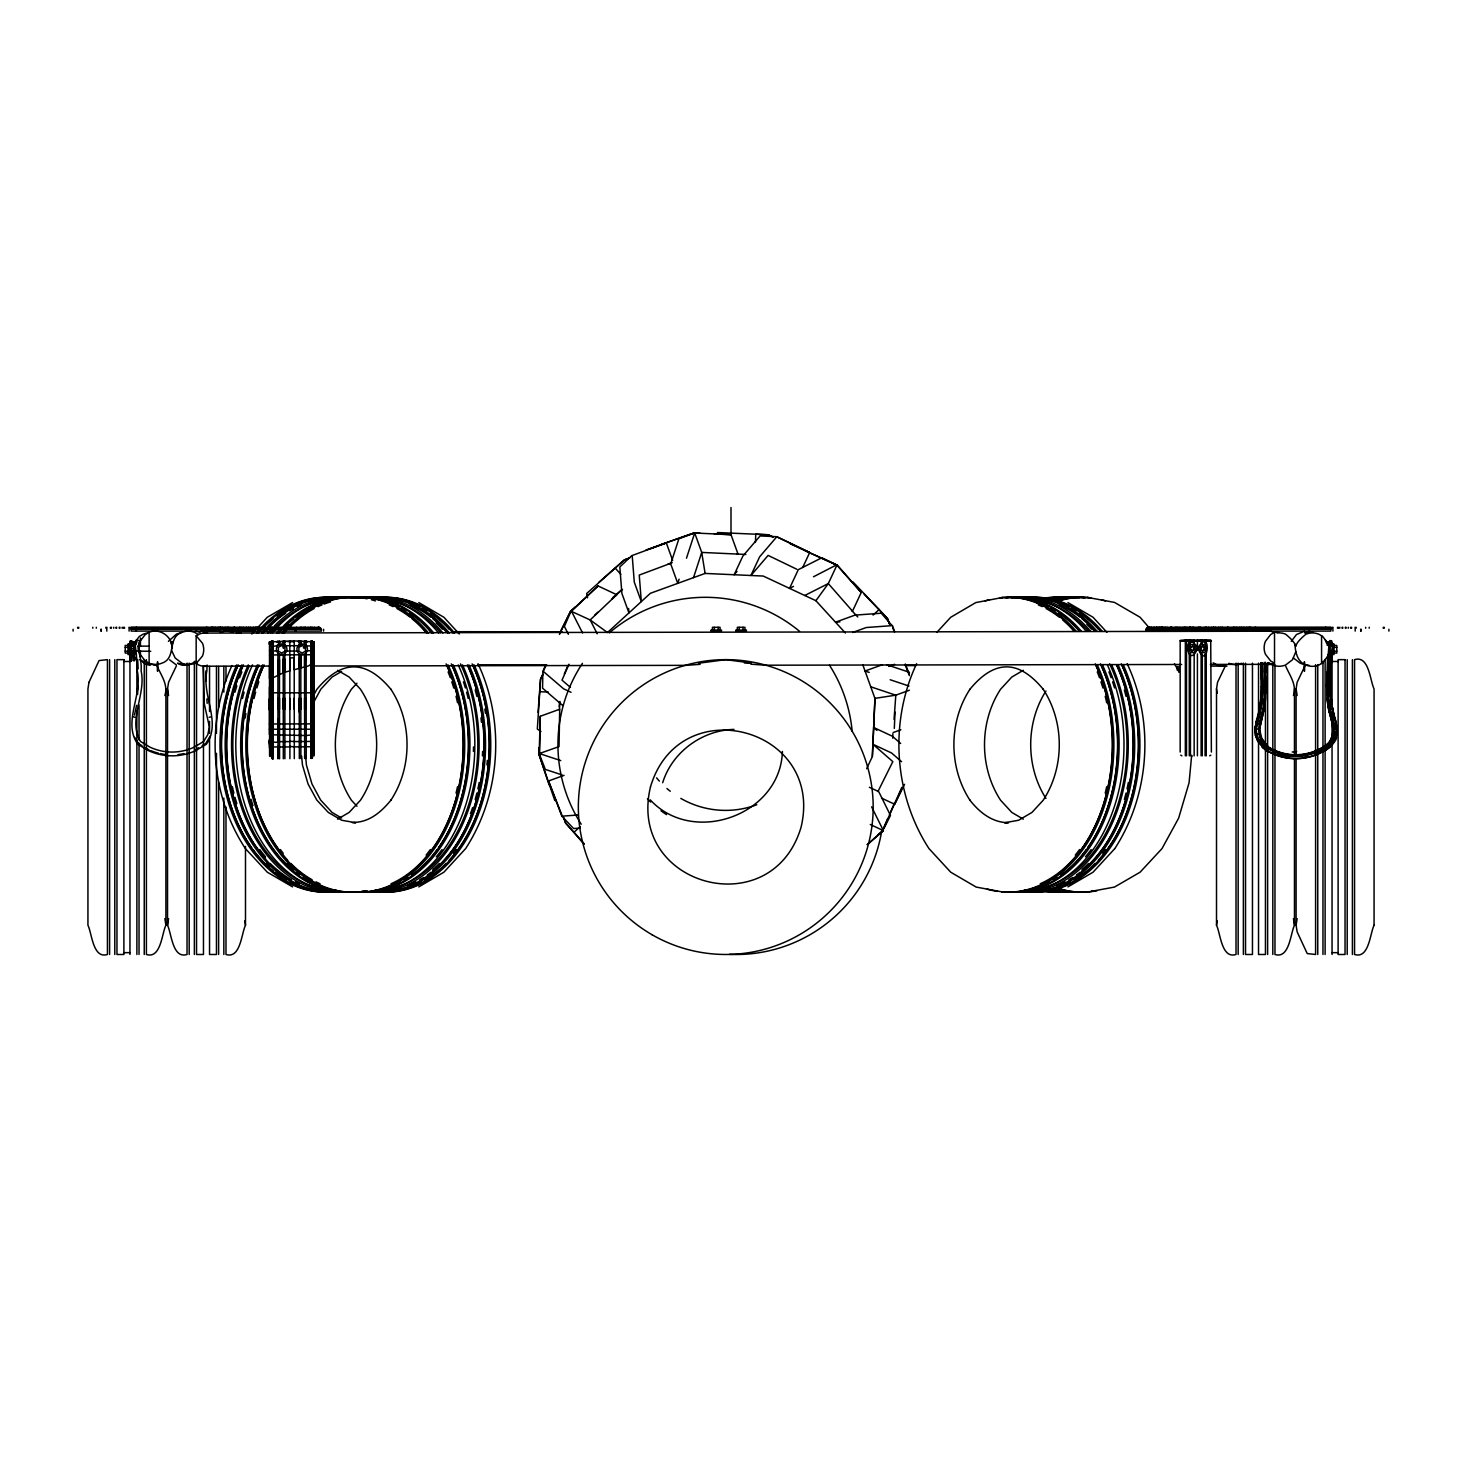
<?xml version="1.0" encoding="UTF-8"?>
<svg xmlns="http://www.w3.org/2000/svg" width="1462" height="1462" viewBox="0 0 1462 1462"><rect width="100%" height="100%" fill="white"/><g stroke="black" fill="none" stroke-linecap="round" stroke-linejoin="round"><path stroke-width="1.5" d="M149.124 663.218L149.124 632.333L145.25 634.545L139.968 641.416A12.244 8.662 -90 0 0 139.986 654.19L145.286 661.025L149.087 663.2A32.274 22.825 -90 0 0 161.789 663.2C177.012 658.284 166.778 637.341 181.964 632.406A32.347 22.862 90 0 1 194.665 632.406L198.43 634.599M270.031 739.681L270.031 734.564M276.336 651.102L269.501 650.627L269.501 698.562A126.171 1.7 89.9 0 1 269.483 709.984L269.447 729.099M269.483 678.733L269.501 666.179M271.676 698.269L271.676 651.047M277.944 718.719L277.981 747.009L272.151 746.918L269.575 744.834C266.705 735.368 273.632 744.798 277.981 741.654L277.926 709.253A123.027 1.663 -89.9 0 1 277.908 698.288L277.908 651.01M279.48 712.122L279.498 709.253A123.027 1.663 -89.9 0 1 279.48 698.288L279.48 655.451M277.981 741.654L283.317 741.618L283.262 709.253A123.009 1.663 -89.9 0 1 283.244 698.288L283.244 655.451M273.102 641.964L269.483 641.964L289.823 640.996L289.841 698.306A122.241 1.645 -89.9 0 0 289.841 709.271L289.915 741.6L284.889 741.618L284.834 709.253A123.009 1.663 -89.9 0 1 284.816 698.306L284.798 650.992M299.253 655.396L299.253 698.306A122.954 1.663 -89.9 0 0 299.253 709.399L299.326 741.545L294.301 741.563L294.246 709.271A122.972 1.663 -89.9 0 1 294.227 698.306L294.209 640.996L299.235 640.996L299.235 645.765M304.589 655.378L304.589 698.324A122.205 1.645 -89.9 0 0 304.608 709.271L304.663 741.508L300.898 741.526L300.825 709.271A122.954 1.663 -89.9 0 1 300.825 698.306L300.825 655.396M314.184 650.517L314.202 698.598A126.28 1.7 89.9 0 1 314.184 709.947L314.257 739.626L312.046 741.38L306.234 741.508L306.161 709.271A122.936 1.663 -89.9 0 1 306.161 698.324L306.143 650.937L314.184 650.517L314.184 641.964L299.235 640.996M312.21 641.069L312.228 698.288A122.552 1.645 -89.9 0 0 312.228 709.344L312.301 741.307M312.393 686.756L312.375 698.306A122.735 1.663 -89.9 0 0 312.393 709.381L312.283 758.084M313.873 686.774L313.873 698.47A124.763 1.681 -89.9 0 0 313.891 709.728L313.928 745.419L313.8 709.691A124.782 1.681 89.9 0 0 313.818 698.452L313.855 641.599M313.818 678.752L313.818 666.288M314.184 686.756L314.184 698.58A126.28 1.7 -89.9 0 0 314.202 709.984L313.745 740.265M314.184 678.733L314.184 666.233M1276.984 633.009A33.041 23.374 -90 0 1 1285.591 634.161C1305.877 650.627 1285.701 650.352 1306.023 634.179A33.041 23.374 -90 0 1 1318.87 634.216L1322.653 636.409L1327.88 643.262A12.354 8.735 -90 0 1 1327.861 656.036L1322.617 662.907L1318.834 665.082A33.041 23.374 90 0 1 1305.986 665.046C1297.196 661.811 1295.405 652.198 1294.912 644.139M138.543 650.499L138.433 647.026M269.428 734.381L269.428 729.099M271.694 709.344L271.749 758.394M271.914 741.526L272.151 758.687M272.151 746.918L272.151 729.246L314.257 729.227M284.889 741.618L283.317 741.289L283.317 746.972L279.553 746.991L279.553 741.307M294.301 741.563L289.896 741.252L289.896 746.918L284.889 746.954L284.889 741.289M300.898 741.526L299.326 741.197L299.326 746.844L294.301 746.881L294.301 741.234M306.234 741.508L304.663 741.179L304.663 746.79L300.88 746.826L300.88 741.197M314.257 739.626L313.928 744.98L311.717 746.68L306.216 746.79L306.216 741.161M313.946 740.302L313.928 756.018M539.167 753.624L540.282 716.27L559.69 709.234L559.032 746.589L539.167 753.624L545.344 769.414L562.267 774.988M540.282 716.27L539.624 753.624L560.768 760.605M892.77 738.182L892.843 733.796M1261.322 686.738L1260.774 698.251A122.241 122.223 -84.8 0 1 1259.221 709.271M1261.87 692.732L1262.053 678.77M1262.108 672.319L1261.998 698.361A122.881 122.863 -84.8 0 1 1260.317 709.417M1262.382 686.738L1262.382 692.75L1261.139 692.677L1262.711 692.769L1262.309 698.379A123.448 123.429 -84.8 0 1 1261.468 705.342M1262.693 692.769L1262.218 662.633L1262.492 672.301M1265.434 686.774L1264.941 698.617A126.171 126.171 -84.8 0 1 1263.332 709.984C1259.513 722.922 1255.438 738.328 1268.285 748.16A52.943 52.943 0 0 0 1323.183 748.105C1329.47 744.889 1333.746 738.182 1334.057 731.128M1258.581 714.772L1254.762 729.118L1255.474 735.459L1257.813 741.38L1266.202 750.408L1268.669 747.575L1261.98 739.096L1259.513 729.118L1264.009 710.112A126.938 126.92 -84.8 0 0 1265.617 698.69L1265.928 678.733M205.923 670.839L205.776 681.054M1327.587 656.712L1326.601 686.793M1326.82 672.264L1327.094 698.598A126.28 126.262 84.8 0 0 1328.702 709.984C1331.315 721.168 1337.145 734.472 1327.313 744.03A51.901 51.901 0 0 1 1268.87 747.21L1264.703 744.268M1328.063 672.301L1327.935 686.774M1330.018 672.374A348.139 348.139 0 0 1 1330.256 666.416A348.029 348.029 0 0 0 1329.981 672.374A347.828 347.828 0 0 1 1330.274 666.416L1330.402 696.442M1330.182 672.374A347.737 347.737 0 0 1 1330.42 666.416A347.426 347.426 0 0 0 1330.128 672.374A347.152 347.152 0 0 1 1330.457 666.416A347.645 347.645 0 0 0 1330.091 672.374L1330.036 686.756M1330.566 666.434A347.389 347.389 0 0 0 1330.329 672.374L1330.164 692.714L1330.804 686.738M1331.078 666.453A345.726 345.726 0 0 0 1330.84 672.392L1331.096 698.251A122.223 122.223 84.8 0 0 1332.613 709.271L1336.396 723.069L1334.733 718.737M269.447 747.813L269.428 739.333M289.823 640.996L294.209 640.996M203.218 666.8L204.296 703.789L209.377 726.961L207.787 734.746L203.583 741.526L193.934 747.283A52.431 52.431 0 0 1 150.22 747.283L140.59 741.526C127.377 720.218 146.438 694.56 141.101 670.766C142.143 660.66 137.264 650.627 140.096 640.849L136.405 639.881L135.162 644.504L136.331 654.081A337.923 337.923 0 0 1 137.282 670.875C142.709 695.601 122.406 722.356 137.812 744.268L148.594 750.7A56.324 56.324 0 0 0 195.561 750.7L206.343 744.268C221.749 722.356 201.464 695.601 206.873 670.875A337.923 337.923 0 0 1 207.111 665.009M540.977 731.493L537.322 729.063L540.593 679.245L542.95 674.183L540.483 679.245L538.071 712.451M755.415 542.457L755.799 534.197L768.244 534.763L773.288 537.121L768.244 534.763L717.422 532.533M866.655 768.72L872.357 756.512L874.952 698.416L862.763 664.698M872.357 756.512L874.97 698.361L895.804 695.163L909.401 690.228M894.305 728.423L895.055 711.976M269.465 723.982L314.239 723.873M1327.971 656.785L1327.496 698.562A126.39 126.372 84.8 0 0 1329.104 709.947L1331.498 719.743M1328.154 660.751L1327.459 686.774M137.556 694.45L138.104 685.514M549.127 784.893L538.71 753.624L539.112 747.411M1261.432 692.696L1261.066 698.269A122.57 122.552 -84.8 0 1 1259.495 709.326L1255.675 723.032L1257.686 718.847M1261.706 698.324L1262.09 692.732M559.178 706.731L559.507 702.308M559.379 710.203L560.019 701.413M894.05 719.377L895.804 695.199L870.767 686.793M1327.77 660.714C1328.556 656.84 1328.574 629.135 1332.321 645.765M1262.93 747.758L1267.207 749.988M277.89 640.996C282.477 647.611 265.499 648.013 269.501 641.8M306.161 645.674L306.143 640.996M1191.603 755.909L1189.081 782.755L1178.628 818.172L1161.998 848.6L1140.104 872.193L1114.483 887.068L1087.308 892.094M1197.415 648.58C1212.857 623.689 1207.85 675.736 1197.469 646.935C1181.954 627.673 1187.144 671.917 1197.652 648.58M1324.791 750.774C1327.989 749.64 1342.792 735.916 1333.618 734.929C1334.824 719.45 1331.827 748.855 1322.854 747.575M1334.587 718.756L1335.902 723.178L1333.106 723.727L1333.289 734.819L1331.242 740.046L1334.203 741.673L1324.627 750.499A55.684 55.684 0 0 1 1266.914 750.463L1262.784 747.447M1336.122 731.238L1336.597 735.66L1336.067 723.142M1335.866 735.477L1336.432 731.256M782.408 751.45C780.562 815.047 693.098 846.407 650.225 799.842M1256.114 723.087L1254.835 729.118L1256.37 729.063L1257.229 723.27L1255.675 723.032L1260.482 723.982L1259.44 723.781M1256.425 723.123C1252.331 732.681 1260.737 744.651 1264.868 749.385M1255.62 729.118L1259.148 714.863M1255.913 729.099L1258.179 718.957M164.859 695.528C168.495 684.801 161.039 675.371 157.092 666.014M187.026 663.127L187.026 954.485C172.479 959.09 171.566 933.377 167.527 925.245L167.527 688.894L168.569 682.279L176.335 666.014M165.9 688.894L165.9 925.245C161.862 933.377 160.93 959.09 146.401 954.485L146.401 659.654M167.527 925.245L168.569 918.611M245.488 846.425L245.488 925.245C241.449 933.377 240.536 959.09 225.989 954.485L225.989 807.061M1236.011 663.127L1236.011 954.485C1221.464 959.09 1220.551 933.377 1216.512 925.245L1216.512 688.894L1217.554 682.279L1225.32 666.014M1216.512 925.245L1217.206 920.822M1293.431 695.528C1297.068 684.801 1289.612 675.371 1285.665 666.014M1296.1 754.556L1296.1 688.894L1297.141 682.279L1304.908 666.014M1294.473 758.942L1294.473 925.245C1290.434 933.377 1289.521 959.09 1274.974 954.485L1274.974 664.68M1315.599 664.68L1315.599 954.485L1307.229 953.571L1297.141 931.861L1296.1 925.245L1297.141 918.611M1266.732 750.774L1262.09 746.406L1266.476 750.207M1258.709 711.994L1259.275 709.271M1260.207 709.399L1257.649 718.847M1259.878 712.177L1260.427 709.435A123.338 123.338 -84.8 0 0 1261.286 705.324M1262.419 712.78L1262.967 709.929M1263.826 710.075L1259.513 729.118L1256.041 729.045M270.214 756.512L270.159 709.691A124.91 1.681 -89.9 0 1 270.141 698.434L271.219 641.27M134.449 715.082L136.587 705.342M1258.49 714.79L1259.897 709.362A122.625 122.607 -84.8 0 0 1261.505 698.306L1261.103 662.706M1258.965 714.881L1259.769 712.158M1260.189 712.25L1257.229 723.288M171.876 648.872C173.247 637.158 159.815 627.454 149.051 632.352M171.639 650.499L175.166 657.991L182.001 663.255A32.347 22.862 -90 0 0 194.702 663.273M1258.179 719.012L1260.737 709.509A123.338 123.338 -84.8 0 0 1262.309 698.379M171.913 645.51L172.991 641.434M128.93 645.674L130.575 640.977L134.248 641.964L133.06 646.167M129.113 645.711L130.611 640.996M134.248 641.964L132.951 641.708L131.744 645.985L129.533 645.692L130.922 641.069M132.658 646.167L133.864 641.964L130.191 641.014L131.196 641.16L129.679 650.974L131.068 655.287A348.139 348.139 0 0 1 131.434 660.897A347.737 347.737 0 0 0 130.849 655.305L134.266 654.72L134.705 660.696M132.037 646.076L132.951 641.708M132.274 646.076L133.407 641.763M136.112 644.632L137.337 640.118M1295.789 651.814L1292.463 659.782L1285.555 665.027A33.041 23.374 -90 0 1 1272.708 664.972L1268.925 662.798M1331.169 664.625A345.726 345.726 0 0 1 1331.791 655.451L1333.07 651.12L1330.712 650.809L1328.592 672.319L1328.94 698.434A124.91 124.891 84.8 0 0 1330.53 709.691C1334.532 722.868 1339.119 741.106 1323.567 748.763A53.71 53.71 0 0 1 1267.938 748.763C1254.78 738.858 1258.654 723.05 1262.638 709.856A125.421 125.403 -84.8 0 0 1264.228 698.562L1264.137 662.524M1330.877 659.051A347.152 347.152 0 0 1 1331.169 655.341L1333.07 651.12M1332.576 651.047L1331.407 655.396A346.457 346.457 0 0 0 1330.457 672.374M1331.096 660.934A346.86 346.86 0 0 1 1331.498 655.36L1333.015 645.674M679.117 579.153L677.747 583.356L670.711 563.93L678.916 538.71L694.688 532.99L701.723 552.417L705.104 573.433L763.201 576.046L815.887 600.699L845.42 633.028M686.482 558.21L694.688 532.99M693.518 577.636L701.723 552.417L738.036 554.098L731 534.672L731 507.515M313.745 744.944L314.129 743.939M1332.522 734.618C1336.177 737.287 1327.039 746.881 1323.293 748.306M1336.067 735.496L1333.728 741.435L1324.462 750.225M1334.057 741.6L1337.31 729.246L1336.158 723.069M662.67 782.718C672.063 752.126 702.144 730.159 733.997 729.41M545.6 665.137L542.859 671.423L542.566 688.182L562.833 705.561M545.929 665.429L543.316 671.423L563.583 688.803L571.057 692.294M571.021 611.189L590.173 619.943L616.745 594.705L598.049 585.951L571.021 611.189L564.369 626.394L568.389 634.307M564.314 673.891L567.969 665.521M568.992 664.223L562.011 680.159L570.454 687.414M884.218 826.597L887.726 818.556M889.481 814.553L894.744 802.492M901.78 787.433L883.45 828.716M575.279 606.986L570.564 611.189L559.453 634.435M802.693 567.512L809.692 552.545L776.87 536.682L759.655 556.784L750.901 575.498L768.117 555.396L796.845 569.266M861.246 592.475L852.51 611.171L828.296 583.576L837.068 564.862L861.246 592.475L836.593 564.862L821.863 557.753L798.289 569.668L789.553 588.382L793.482 586.39M881.568 798.124L894.653 804.264L900.811 791.088M1190.415 644.632L1188.496 648.58L1190.415 652.545L1194.216 652.545L1196.135 648.58L1194.216 644.632L1194.162 639.881L1190.452 639.881L1190.452 644.632L1194.216 644.632M559.562 633.265L570.673 611.189M877.949 791.527L892.825 761.629L872.905 744.249L891.601 753.003L901.561 761.684M894.653 804.264L904.576 784.326M883.852 828.698L890.468 815.412L878.735 791.655L869.378 787.287M1210.828 755.141L1209.714 755.836M313.928 701.87L320.781 689.242L332.075 677.016L341.596 671.442M916.619 663.693C889.188 721.899 893.83 794.506 928.991 848.6L950.72 872.193L976.159 887.068L1003.115 892.094M1114.793 848.6C1149.954 794.506 1154.578 721.899 1127.165 663.693M231.891 665.594C205.612 723.58 210.254 795.164 245.397 848.6L267.29 872.193L292.583 886.886M313.983 694.651L316.779 689.443C341.688 659.344 366.121 659.344 391.03 689.443L390.866 689.242C412.43 722.027 412.43 767.44 390.866 800.226L391.03 800.025C381.418 811.885 369.374 822.174 354.042 822.357M1045.933 691.051C1025.63 722.886 1025.63 766.581 1045.933 798.416M134.12 643.262L139.347 636.409L143.13 634.216A33.041 23.374 90 0 1 147.351 633.083M140.06 640.831L139.511 641.562A16.703 16.703 0 0 0 139.694 654.282L140.242 655.232M1291.238 641.398L1296.483 634.526L1304.433 631.218M168.422 641.343L176.409 634.161A33.041 23.374 -90 0 1 180.63 633.028M210.473 735.806L205.649 743.573L202.158 745.675M1264.283 748.818L1266.202 750.408M1265.525 748.964L1261.87 746.753M815.887 600.718L828.314 583.576L804.74 595.491M1324.316 749.988L1329.598 746.388L1333.435 741.252M1266.823 750.609A55.885 55.885 0 0 0 1324.7 750.609L1330.237 747.027L1334.166 741.654L1333.271 741.161M1147.542 627.308L1330.822 627.308L1330.822 631.091L1145.66 631.091L1146.866 627.746L1148.657 627.271L1148.565 628.221M1202.55 631.091L1203.555 627.984L1205.547 627.271M737.012 571.386L734.143 574.749L742.897 556.035L760.112 535.933L776.413 536.682L809.692 552.545M204.826 627.984L206.818 627.271M1198.401 627.984L1200.412 627.271M356.966 683.229L351.41 689.242C329.992 722.082 329.992 767.386 351.41 800.226L356.966 806.238M936.868 632.315L950.72 617.275L975.812 602.582L1003.115 597.373M1114.611 848.801L1093.064 872.193L1067.954 886.886M251.775 633.978L254.881 630.634M257.988 627.308L267.29 617.275L292.583 602.582M314.257 734.582L306.234 735.532L269.575 734.765M196.182 661.482L187.885 665.228L177.505 663.218L179.972 664.497M598.049 585.951L571.478 611.189L582.552 632.955M594.65 615.264L597.921 612.158M877.949 834.82L882.573 830.599M587.541 597.812L586.682 593.481L624.512 559.836L629.756 557.936L624.402 559.836L598.945 582.26M612.139 598.908L616.745 594.705M584.014 843.611L574.054 832.243L580.158 826.67M873.088 615.082L879.174 609.508L887.58 618.718L889.481 623.963L887.58 618.718L864.133 594.175M612.889 597.501L621.368 590.027M612.395 598.342L622.501 589.424M867.003 844.634L883.377 830.599L871.626 806.86M868.209 843.976L883.359 830.617L870.274 824.477M1256.37 729.063L1254.889 729.099L1255.639 735.404L1257.96 741.307L1265.525 749.677L1268.322 747.32L1262.163 739.004L1260.865 739.717M314.202 654.72L269.52 654.958M1326.272 745.693L1323.037 747.886A52.705 52.705 0 0 1 1317.993 750.591M195.159 749.86L198.649 747.758M418.808 886.886L443.9 872.193L465.629 848.6C500.79 794.506 505.413 721.899 478.001 663.693M1023.272 670.327L1011.85 677.016L1000.575 689.242C979.156 722.082 979.156 767.386 1000.575 800.226L1011.85 812.452L1023.272 819.14M337.576 819.14L349.107 812.452L360.474 800.226C382.057 767.44 382.057 722.027 360.474 689.242L349.107 677.016L337.576 670.327M1322.617 662.907L1321.575 663.51L1321.575 635.787M196.164 635.787L202.487 643.262A12.354 8.735 90 0 1 202.469 656.036L196.164 663.51L196.164 635.787L198.869 634.216A33.041 23.374 -90 0 1 207.494 633.064M1259.239 734.491C1255.164 730.525 1256.096 745.784 1262.163 739.004M1259.842 740.265L1257.868 741.344L1259.239 740.613L1266.585 750.079M1258.855 740.832L1265.653 749.586M1261.231 739.498C1260.025 742.641 1271.995 749.75 1266.75 746.991M813.493 576.777L836.611 564.862M672.648 560.385L666.325 542.914L631.748 555.67L619.815 566.982L621.898 593.481L628.952 612.907L628.605 608.484M671.222 563.126L639.241 575.078L641.325 601.576L634.289 582.168L632.205 555.67M650.7 548.579L666.325 542.914M705.104 573.433L650.407 593.28L607.479 632.534L590.173 619.943L597.227 633.795M852.657 632.461L866.235 627.527L892.551 625.608L894.634 631.803M580.268 828.04L573.597 828.534L561.828 816.143L548.506 780.982L564.04 775.353M882.518 664.68L865.047 671.021L869.232 672.41M888.75 666.398L894.58 664.296M893.099 732.572L900.866 729.757M661.61 544.321L693.883 532.99L645.985 549.986M667.933 564.168L672.173 562.669M1258.234 741.161L1255.492 735.441L1256.498 735.167L1255.803 729.045M1259.093 740.704L1257.046 735.02L1255.602 735.423M156.909 664.662L154.131 665.247M1328.227 641.964L1331.809 641.014L1330.804 641.16L1330.822 677.655M1274.517 663.218L1274.517 632.333L1270.661 634.545L1265.379 641.416A12.244 8.662 -90 0 0 1265.398 654.19L1270.697 661.025L1274.517 663.218A32.274 22.825 -90 0 1 1261.852 663.2M306.161 666.526C316.669 665.393 312.064 648.379 312.429 641.142M1306.608 632.333L1308.581 632.187L1307.01 632.224M1305.822 632.607C1301.893 633.466 1309.331 631.858 1305.438 632.626L1308.691 632.187L1307.576 632.132M133.316 660.769L131.744 650.7L129.003 651.102L130.429 655.415A346.183 346.183 0 0 1 130.721 660.952A345.562 345.562 0 0 0 130.173 655.451L130.849 655.305M1327.752 641.964C1330.329 640.484 1325.449 643.865 1328.94 646.167M156.562 664.753L146.182 664.113L139.95 659.654L145.944 664.187L150.056 665.356M1325.321 639.954L1326.418 642.951M1265.343 749.75L1258.672 740.923M1336.14 727.217L1336.341 723.069M209.103 717.257L210.601 716.928M1333.106 723.727L1333.929 729.227M128.93 651.12L130.191 655.469A345.745 345.745 0 0 1 130.703 660.952A345.781 345.781 0 0 0 130.228 655.433L131.141 655.268L129.113 651.065M130.301 655.451L130.593 655.396A347.389 347.389 0 0 1 131.123 660.915M1332.741 651.065L1333.052 645.674M1332.887 645.711L1331.389 640.996M698.47 663.236L725.773 659.654L751.084 662.98L744.396 663.017M1329.342 646.167L1332.576 645.747L1331.078 641.069M1327.112 692.842L1330.895 692.677L1330.804 698.269A122.68 122.662 84.8 0 0 1332.522 709.308L1332.924 712.067M839.901 621.862L835.515 622.191L854.923 615.136L881.239 613.218L892.094 625.608M577.837 815.028L562.285 816.143L548.506 780.982M211.953 627.271L209.961 627.984L208.956 631.091M268.862 627.271L266.87 627.984L265.865 631.091M276.702 641.964L280.832 641.781M269.52 692.805L313.873 692.805M131.013 641.178L131.178 659.636M1337.237 729.246L1333.472 729.3M272.151 729.246L269.575 729.3L269.575 740.192M130.94 660.934A346.933 346.933 0 0 0 130.538 655.36A346.677 346.677 0 0 1 130.849 660.934A347.115 347.115 0 0 0 130.593 655.36L129.533 645.692M1333.052 729.227L1334.44 729.191M282.458 641.745L285.711 641.708M277.963 758.138L277.963 746.515L279.553 746.991M283.317 758.76L283.299 746.461L284.889 746.954M289.896 758.687L289.896 746.406L294.301 746.881M299.326 758.577L299.308 746.333L300.88 746.826M304.663 758.522L304.644 746.296L306.216 746.79M184.779 665.247L182.732 665.137L184.651 665.265M700.115 664.333L685.97 665.356L312.466 665.996M750.828 664.168L765.229 665.21L1181.625 664.479M203.108 633.083L1270.405 631.218L1274.59 632.352M286.479 651.083L297.572 651.047M183.883 665.301L182.567 665.1L184.139 665.265M203.145 666.197L270.653 666.069M1210.317 664.424L1270.368 664.333L1274.974 665.32M319.52 627.399L131.178 627.271L131.178 631.091L321.494 631.091L320.489 627.984L318.497 627.271M131.178 627.563L320.288 627.746M1146.866 627.746L1330.822 627.563M131.178 627.984L135.71 627.984M136.313 627.984L320.489 627.984M1146.665 627.984L1330.822 627.984M208.024 628.221L255.393 628.221L255.393 627.271M264.86 628.221L312.283 628.221L312.283 627.271M1203.628 628.221L1154.852 628.221L1154.852 627.271M1260.518 628.221L1211.76 628.221L1211.76 627.271M131.178 629.281L135.692 629.281M136.313 629.281L321.494 629.281M1145.66 629.281L1202.111 629.281M1202.55 629.281L1330.822 629.281M710.916 630.085L721.588 630.085M735.806 630.085L746.479 630.085M710.916 630.944L721.588 630.944M735.806 630.944L746.479 630.944M1185.335 640.118L1186.504 640.118M1189.282 640.118L1190.452 640.118M1194.162 640.118L1197.415 640.118M1201.124 640.118L1202.294 640.118M1205.072 640.118L1206.241 640.118M304.571 641.16L306.143 641.16M287.813 641.708L294.081 641.69M128.016 645.436L125.22 645.436L125.22 653.075L128.016 653.075M1333.984 645.436L1336.78 645.436L1336.78 653.075L1333.984 653.075M299.253 645.674L284.798 645.765L284.798 640.996M137.684 646.131L148.905 646.131M125.22 647.355L128.016 647.355M1333.984 647.355L1336.78 647.355M131.507 648.58L134.12 648.58M125.22 651.157L128.016 651.157M150.769 651.303L130.94 651.029L130.94 646.131M1333.984 651.157L1336.78 651.157M123.886 661.482L129.954 661.482M1332.046 661.482L1338.114 661.482M538.71 753.624L554.792 800.518M352.379 822.686L355.814 822.74L341.761 820.255L328.329 812.452L316.779 800.025L308.062 783.979L302.47 765.046L301.629 756.018M1008.104 822.686L1004.65 822.74L1018.594 820.255L1031.934 812.452L1043.21 800.226C1064.628 767.386 1064.628 722.082 1043.21 689.242L1043.375 689.443C1018.648 659.344 994.507 659.344 969.781 689.443L969.946 689.242C948.546 722.082 948.546 767.386 969.946 800.226L969.781 800.025C979.668 812.671 992.424 822.613 1008.506 822.74M123.886 952.657L129.954 952.657M1332.046 952.657L1338.114 952.657M200.477 631.237L220.945 631.273M231.124 631.292L253.931 631.328M454.7 631.675L562.157 631.858M1309.093 665.338L1304.999 664.643M477.763 664.826L546.77 664.936M905.837 665.575L915.87 665.594M1211.029 666.105L1226.965 666.142M1278.61 632.151L1275.376 632.187M298.266 641.69L301.519 641.745M1330.932 641.16L1331.864 644.23M736.811 554.043L745.839 554.445M1262.528 692.75L1266.019 692.915L1265.525 662.45M693.774 532.99L700.097 533.283M714.406 533.922L731 534.672L694.231 532.99M540.026 691.69L548.287 692.074M303.146 641.763L307.258 641.964M1255.182 627.271L1257.174 627.984L1258.179 631.091M1250.047 627.271L1252.039 627.984M1198.292 627.271L1200.284 627.984L1201.289 631.091M1193.138 627.271L1195.13 627.984M261.588 627.271L263.599 627.984L264.585 631.091M256.453 627.271L258.445 627.984M1181.863 755.836L1180.748 755.141M1329.342 650.627L1330.712 650.809M1328.19 654.848L1331.882 655.469A345.306 345.306 0 0 0 1330.95 672.392M1330.859 655.268L1331.809 655.469A345.745 345.745 0 0 0 1330.749 672.392A346.86 346.86 0 0 1 1330.785 666.434M1087.308 597.373L1114.483 602.399L1140.104 617.275L1149.589 628.221M133.554 716.928L135.052 717.257M1335.555 735.368L1336.542 735.642M1312.876 632.333L1308.764 631.218M1304.616 664.534L1306.461 665.027M195.926 631.218L200.111 632.352M183.152 665.356L180.52 664.643M886.539 664.662L909.492 672.337M890.175 679.757L908.962 686.025M790.083 543.736L836.264 564.862L805.142 550.772M1331.242 740.046L1331.681 740.302M314.184 646.167L304.571 645.765L304.571 640.996M195.104 662.907L198.905 665.082A33.041 23.374 90 0 0 207.531 666.179M176.445 665.027L169.537 659.782M1267.627 662.688L1270.259 664.205M1213.168 662.798L1216.969 664.972A33.041 23.374 90 0 0 1225.576 666.142M1067.954 602.582L1093.064 617.275L1106.917 632.315M418.808 602.582L443.9 617.275L459.287 633.978M341.596 818.026L332.075 812.452L320.617 800.025L311.973 783.979L306.417 765.046L305.576 756.018M142.015 745.675L138.506 743.573L134.65 737.36M145.506 747.758L149.014 749.86M1268.23 748.306L1266.64 747.228L1268.705 747.502A52.248 52.248 0 0 0 1322.818 747.502M1267.061 750.225L1261.998 746.534M900.647 743.482L892.35 736.227L873.655 727.473L876.962 730.379M1328.227 744.98L1327.258 743.975L1330.201 746.991M1293.395 657.955L1300.211 663.2A32.274 22.825 90 0 0 1304.396 664.333M852.931 581.913L879.174 609.508M851.578 610.458L857.755 616.946M615.301 568.243L620.875 574.347M574.054 832.243L565.648 823.033L563.747 817.788L565.538 823.033L584.179 844.305M139.511 654.336L140.261 655.634M136.313 659.819L134.138 656.036A12.354 8.735 90 0 1 133.005 651.833M1174.479 663.693L1178.628 671.296M1265.525 746.278L1268.468 747.886A52.705 52.705 0 0 0 1277.057 752.071M905.307 663.986L909.364 674.329M905.325 665.192L909.401 675.608M892.752 627.563L894.05 631.474M133.06 650.535L134.266 654.72L132.274 650.645M132.037 650.7L133.188 654.939M1329.543 641.617L1330.712 645.985M1328.83 641.781C1330.493 660.239 1325.924 679.574 1327.953 698.525M1328.592 641.763L1329.726 646.076M1333.837 714.68L1334.769 718.811M1334.623 718.847L1332.796 712.031M1330.457 712.561L1334.258 729.3M1330.31 715.576L1333.563 729.319M170.762 641.398L171.876 645.637M1333.399 711.957L1334.02 714.662M1332.485 712.104L1333.307 714.827M1330.128 712.615L1331.005 715.393M270.232 650.809L273.211 677.655L277.908 675.407L277.908 659.965L279.48 659.727L279.48 674.658L283.244 672.867L283.244 659.179L284.816 658.942L284.816 672.228L289.841 670.894L289.841 658.192L294.227 657.553L294.246 669.724L299.253 668.372L299.253 656.822L300.825 656.584L300.825 667.951L304.589 666.946L304.589 656.018L306.161 655.798L306.161 660.915M1329.853 709.819L1330.42 712.615M1329.342 712.78L1328.775 709.965A126.299 126.28 84.8 0 1 1327.167 698.598M1296.1 688.894L1297.141 695.528M1293.431 918.611L1294.473 925.245M1216.512 688.894L1217.206 693.317M244.794 920.822L245.488 925.245M167.527 688.894L168.569 695.528M164.859 918.611L165.9 925.245M1335.775 723.105L1336.268 727.235M1333.6 723.58L1334.13 727.4M1256.187 729.045L1256.863 735.057M1255.218 729.081L1255.931 735.331M1330.237 696.442L1329.835 686.756M1327.88 692.805L1328.264 698.489M206.873 698.927L207.147 703.386M137.684 659.508L138.159 668.883M1265.343 662.45L1265.781 672.209M1264.849 662.487L1265.434 678.733M1261.779 662.67L1262.638 686.756M1261.505 662.688L1261.944 678.77M1261.432 666.38L1261.669 672.337M1261.322 678.788L1261.176 672.356A347.792 347.792 0 0 0 1260.829 662.725A347.28 347.28 0 0 1 1261.103 672.356A347.444 347.444 0 0 0 1260.737 662.725M1327.697 686.774L1327.569 692.824M277.963 746.515L277.981 758.833M269.575 744.834L269.575 755.836M311.954 641.032L311.973 650.992M312.228 650.974L311.973 698.288A122.388 1.645 -89.9 0 0 311.991 709.326L312.046 758.23M311.625 641.014L311.662 698.269A122.278 1.645 -89.9 0 0 311.662 709.289L311.717 758.339M311.26 640.996L311.278 698.269A122.205 1.645 -89.9 0 0 311.278 709.289L311.333 758.412M310.858 640.977L310.876 698.269A122.168 1.645 -89.9 0 0 310.876 709.271L310.931 758.449M300.806 640.996L300.806 645.765M283.226 640.996L283.244 645.765M279.461 640.996L279.461 645.765M279.498 711.976L279.553 741.636M273.193 640.996L273.211 698.233A122.296 1.645 -89.9 0 0 273.211 709.253L273.266 758.869M272.773 641.014L272.791 698.233A122.315 1.645 -89.9 0 0 272.809 709.253L272.864 758.851M272.407 641.032L272.425 698.233A122.388 1.645 -89.9 0 0 272.425 709.271L272.48 758.796M272.078 641.05L271.841 698.251A122.68 1.663 -89.9 0 0 271.841 709.308M271.822 641.087L271.676 645.747M271.841 655.415L271.841 645.729M272.096 712.012L271.895 729.246M270.123 641.617L270.141 645.985M269.556 729.319L269.52 709.819A125.659 1.7 -89.9 0 1 269.52 698.489A126.408 1.7 -89.9 0 0 269.52 709.947M299.253 712.122L299.253 709.399A122.205 1.645 -89.9 0 1 299.253 698.251M271.859 712.031L272.096 709.289A122.516 1.645 -89.9 0 1 272.096 698.251M269.483 686.774L269.501 698.69A126.938 1.718 89.9 0 1 269.501 710.112M1388.9 629.281L1388.9 631.091M1384.295 627.271L1384.295 628.221M1383.271 627.271L1383.271 628.221M1369.2 627.271L1369.2 628.221M1365.691 627.271L1365.691 628.221M1361.085 629.281L1361.085 631.091M1360.72 629.281L1360.72 631.091M1356.133 627.271L1356.133 628.221M1355.091 627.271L1355.091 628.221M1355.183 629.281L1355.183 631.091M1352.405 659.654L1352.405 954.485M1351.582 627.271L1351.582 628.221M1350.596 627.271L1350.596 628.221M1348.275 627.271L1348.275 628.221M1347.215 659.654L1347.215 954.485M1346.045 627.271L1346.045 628.221M1345.369 627.271L1345.369 628.221M1342.737 627.271L1342.737 628.221M1342.061 627.271L1342.061 628.221M1339.832 627.271L1339.832 628.221M1338.552 627.271L1338.552 628.221M1337.511 627.271L1337.511 628.221M1333.984 643.92L1333.984 654.592M1333.143 643.92L1333.143 654.592M1333.015 627.271L1333.015 628.221M1332.905 629.281L1332.905 631.091M1331.973 627.271L1331.973 628.221M1332.046 659.654L1332.046 709.362A122.735 122.717 84.8 0 1 1331.224 705.232M1332.046 720.273L1332.046 740.028M1332.046 743.043L1332.046 954.485M1327.752 642.202L1327.752 645.4M1327.204 642.202L1327.204 645.4M1325.687 627.271L1325.687 628.221M1325.12 659.654L1325.12 954.485M1322.964 661.317L1322.964 954.485M1317.755 664.68L1317.755 954.485M1304.616 661.939L1304.616 671.04M1304.232 661.939L1304.232 671.04M1296.1 758.942L1296.1 925.245M1294.473 688.894L1294.473 754.556M1272.817 664.68L1272.817 954.485M1267.627 663.127L1267.627 954.485M1265.452 663.127L1265.452 954.485L1258.526 954.485L1258.526 740.028M1261.414 678.788L1261.414 686.738M1258.526 663.127L1258.526 715.905M1252.459 663.127L1252.459 954.485L1245.533 954.485L1245.533 663.127M1248.987 627.271L1248.987 628.221M1246.903 627.271L1246.903 628.221M1243.833 627.271L1243.833 628.221M1243.376 663.127L1243.376 954.485M1241.768 627.271L1241.951 628.221M1239.886 627.271L1239.886 628.221M1238.168 663.127L1238.168 954.485M1236.797 627.271L1236.797 628.221M1234.732 627.271L1234.732 628.221M1233.27 627.271L1233.27 628.221M1228.117 627.271L1228.117 628.221M1227.477 627.271L1227.477 628.221M1222.323 627.271L1222.323 628.221M1220.861 627.271L1220.861 628.221M1218.796 627.271L1218.796 628.221M1215.708 627.271L1215.708 628.221M1213.825 627.271L1213.825 628.221M1213.643 627.271L1213.643 628.221M1211.377 752.053L1210.719 639.99L1206.241 639.881L1206.241 649.786M1208.672 627.271L1208.672 628.221M1206.607 627.271L1206.607 628.221M1206.241 653.916L1206.241 755.836M1205.072 644.632L1205.072 639.881L1202.294 639.881L1202.294 644.504M1205.072 653.916L1205.072 755.836M1202.294 654.081L1202.294 755.836M1201.124 644.504L1201.124 639.881L1197.415 639.881L1197.415 649.786M1201.124 654.081L1201.124 755.836M1197.415 653.916L1197.415 755.836M1194.162 653.916L1194.162 755.836M1192.078 627.271L1192.078 628.221M1191.786 755.251L1191.786 756.512M1190.36 627.271L1190.36 628.221M1190.452 653.916L1190.452 755.836M1190.013 627.271L1190.013 628.221M1189.337 627.271L1189.337 628.221M1189.282 649.786L1189.282 639.881L1186.504 639.881L1186.504 755.836M1189.282 653.916L1189.282 755.836M1186.943 627.271L1186.943 628.221M1185.335 755.836L1185.335 639.881L1180.181 640.393L1180.181 752.053M1185.042 627.271L1185.042 628.221M1184.86 627.271L1184.86 628.221M1182.977 627.271L1182.977 628.221M1179.907 627.271L1179.907 628.221M1178.884 666.343L1178.902 672.319M1177.842 627.271L1177.842 628.221M1177.312 666.343L1177.33 670.345M1176.362 627.271L1176.362 628.221M1175.265 627.271L1175.265 628.221M1171.756 627.271L1171.756 628.221M1171.775 629.281L1171.775 631.091M1171.226 627.271L1171.226 628.221M1170.569 627.271L1170.569 628.221M1167.169 627.271L1167.169 628.221M1165.433 627.271L1165.433 628.221M1163.953 627.271L1163.953 628.221M1162.619 627.271L1162.619 628.221M1161.888 627.271L1161.888 628.221M1161.632 627.271L1161.632 628.221M1160.609 627.271L1160.609 628.221M1159.311 627.271L1159.311 628.221M1158.818 627.271L1158.818 628.221M1157.082 627.271L1157.082 628.221L1156.734 627.271M1156.424 627.271L1156.424 628.221M1153.774 627.271L1153.774 628.221M1151.782 627.271L1151.782 628.221M1150.886 627.271L1150.886 628.221M1149.717 627.271L1149.717 628.221M744.962 630.085L744.962 627.308L737.323 627.308L737.323 630.085M743.043 627.308L743.043 630.085M739.224 627.308L739.224 630.085M720.072 630.085L720.072 627.308L712.433 627.308L712.433 630.085M718.153 627.308L718.153 630.085M714.351 627.308L714.351 630.085M323.577 629.281L323.577 631.091M318.972 627.271L318.972 628.221M317.93 627.271L317.93 628.221M314.421 627.271L314.421 628.221M314.257 743.975L314.257 754.63M312.448 746.369L312.448 757.919M311.114 627.271L311.114 628.221M310.218 627.271L310.218 628.221M308.226 627.271L308.226 628.221M306.216 746.278L306.216 758.504M305.266 627.271L305.266 628.221M304.918 627.271L304.918 628.221M303.182 627.271L303.182 628.221M301.391 627.271L301.391 628.221M300.88 746.333L300.88 758.559M300.368 627.271L300.368 628.221M296.567 627.271L296.567 628.221M295.763 629.281L295.763 631.091M294.849 629.281L294.849 631.091M294.282 746.388L294.301 758.632M290.774 627.271L290.774 628.221M290.244 627.271L290.244 628.221M286.735 627.271L286.735 628.221M284.871 746.461L284.889 758.741M284.158 627.271L284.158 628.221M282.093 627.271L282.093 628.221M279.534 746.497L279.553 758.815M277.14 627.271L277.14 628.221M275.057 627.271L275.057 628.221M272.663 627.271L272.663 628.221M271.64 627.271L271.64 628.221M269.501 646.076L269.501 650.718M267.034 629.281L267.034 631.091M253.328 627.271L253.328 628.221M250.24 627.271L250.24 628.221M248.357 627.271L248.174 628.221M246.292 627.271L246.292 628.221M243.204 627.271L243.204 628.221M241.139 627.271L241.139 628.221M239.677 627.271L239.677 628.221M234.523 627.271L234.523 628.221M233.883 627.271L233.883 628.221M228.73 627.271L228.73 628.221M227.268 627.271L227.268 628.221M225.989 666.434L225.989 680.981M225.203 627.271L225.203 628.221M223.832 666.434L223.832 692.184M223.832 798.088L223.832 954.485M222.114 627.271L222.114 628.221M220.232 627.271L220.232 628.221M220.049 627.271L220.049 628.221M218.624 666.434L218.624 707.188M218.624 782.371L218.624 954.485M218.167 627.271L218.167 628.221M216.467 666.434L216.467 733.357M216.467 753.35L216.467 954.485L209.541 954.485L209.541 737.798M215.097 627.271L215.097 628.221M213.013 627.271L213.013 628.221M209.541 666.434L209.541 711.555M209.541 721.351L209.541 733.357M203.474 666.782L203.474 954.485L196.548 954.485L196.548 661.317M194.373 661.317L194.373 954.485M189.183 663.127L189.183 954.485M157.768 661.939L157.768 671.04M157.384 661.939L157.384 671.04M144.245 659.654L144.245 954.485M140.425 637.907L140.425 646.442M140.425 650.718L140.425 657.114M139.036 705.013L139.036 740.028M139.036 743.043L139.036 954.485M136.88 659.654L136.88 694.304M136.88 710.587L136.88 954.485M136.313 627.271L136.313 631.091M134.796 642.202L134.796 654.976M134.248 642.202L134.248 654.976M130.027 627.271L130.027 628.221M129.954 659.654L129.954 954.485M129.35 645.674L129.35 651.01M129.095 629.281L129.095 631.091M128.985 627.271L128.985 628.221M128.857 643.92L128.857 654.592M128.016 643.92L128.016 654.592M124.489 627.271L124.489 628.221M123.448 627.271L123.448 628.221M122.168 627.271L122.168 628.221M119.939 627.271L119.939 628.221M119.263 627.271L119.263 628.221M116.631 627.271L116.631 628.221M115.955 627.271L115.955 628.221M114.785 659.654L114.785 954.485M113.725 627.271L113.725 628.221M111.404 627.271L111.404 628.221M110.418 627.271L110.418 628.221M109.595 659.654L109.595 954.485M106.909 627.271L106.909 628.221M106.817 629.281L106.817 631.091M105.867 627.271L105.867 628.221M101.28 629.281L101.28 631.091M100.915 629.281L100.915 631.091M96.309 627.271L96.309 628.221M92.8 627.271L92.8 628.221M78.729 627.271L78.729 628.221M77.705 627.271L77.705 628.221M73.1 629.281L73.1 631.091M756.804 804.74A89.511 89.474 -90 0 1 680.817 798.398M670.254 791.234A89.511 89.474 -90 0 1 666.946 788.511M659.38 781.11A89.511 89.474 -90 0 1 656.584 777.875M666.544 814.626A111.88 111.843 -90 0 1 660.97 810.752M650.627 802.053A111.88 111.843 -90 0 1 647.447 798.91M236.387 633.028A33.041 23.374 90 0 1 240.773 633.009M240.81 666.124A33.041 23.374 -90 0 1 236.424 666.142M282.879 647.593A2.047 2.047 0 0 1 283.537 648.415M303.383 647.593A2.047 2.047 0 0 1 304.059 648.415M279.498 709.253A122.278 1.645 -89.9 0 1 279.48 698.233M283.262 709.253A122.26 1.645 -89.9 0 1 283.244 698.233M304.589 709.399A122.936 1.663 -89.9 0 1 304.589 698.324M277.926 709.253A122.278 1.645 -89.9 0 1 277.908 698.233M289.841 709.399A122.991 1.663 -89.9 0 1 289.841 698.306M300.825 709.271A122.205 1.645 -89.9 0 1 300.825 698.251M284.834 709.253A122.26 1.645 -89.9 0 1 284.816 698.233M306.161 709.271A122.187 1.645 -89.9 0 1 306.161 698.251M294.246 709.271A122.223 1.645 -89.9 0 1 294.227 698.251M1241.658 663.255A32.347 22.862 -90 0 1 1228.939 663.273M881.531 831.951A147.424 147.424 0 0 1 729.465 954.339M220.305 632.406A32.347 22.862 -90 0 1 233.025 632.406M1332.741 709.253A122.26 122.26 84.8 0 1 1331.188 698.233A122.516 122.497 84.8 0 0 1332.668 709.289A122.278 122.26 84.8 0 1 1331.224 698.233M1332.339 709.289A122.278 122.26 84.8 0 1 1331.261 702.418A122.168 122.168 84.8 0 0 1332.449 709.271M1330.621 672.392A346.074 346.074 0 0 1 1331.571 655.415M1329.799 709.819A125.568 125.549 84.8 0 1 1328.19 698.507M1322.653 751.102A55.282 55.282 0 0 1 1315.38 754.483M1307.704 756.786A55.282 55.282 0 0 1 1303.757 757.517M1287.766 757.517A55.282 55.282 0 0 1 1283.819 756.786M1281.863 756.311A55.282 55.282 0 0 1 1278.026 755.16M1264.612 698.58A126.372 126.372 -84.8 0 1 1264.118 702.875M1264.429 698.58A126.28 126.262 -84.8 0 1 1263.936 702.856M1260.756 702.454A122.753 122.735 -84.8 0 1 1259.659 709.344M1262.145 698.361A123.338 123.338 -84.8 0 1 1261.669 702.546M1322.507 750.865A55.008 55.008 0 0 1 1315.288 754.228M1287.803 757.243A55.008 55.008 0 0 1 1283.874 756.512M1281.936 756.055A55.008 55.008 0 0 1 1278.117 754.904M1316.239 751.358A52.705 52.705 0 0 1 1309.002 753.825M1307.138 754.264A52.705 52.705 0 0 1 1301.491 755.196M1290.032 755.196A52.705 52.705 0 0 1 1278.848 752.729M1329.561 709.838A125.494 125.476 84.8 0 1 1328.83 705.598M1296.666 751.614A52.431 52.431 0 0 1 1292.17 751.998M331.362 891.893A147.424 105.045 90 0 1 234.359 819.159A147.424 105.045 90 0 1 236.734 664.881M256.508 633.009A147.424 105.045 90 0 1 259.542 629.482M262.667 626.101A147.424 105.045 90 0 1 333.464 597.794M332.879 891.893A147.424 105.045 90 0 1 235.894 819.159A147.424 105.045 90 0 1 238.251 664.881M258.025 633.009A147.424 105.045 90 0 1 261.058 629.482M264.183 626.101A147.424 105.045 90 0 1 334.981 597.794M342.894 891.893A147.424 105.045 -90 0 1 245.908 819.159A147.424 105.045 -90 0 1 248.284 664.881M268.039 633.009A147.424 105.045 -90 0 1 271.073 629.482M274.216 626.101A147.424 105.045 -90 0 1 345.014 597.794M338.033 891.893A147.424 105.045 90 0 1 241.047 819.159A147.424 105.045 90 0 1 243.423 664.881M263.178 633.009A147.424 105.045 90 0 1 266.212 629.482M269.355 626.101A147.424 105.045 90 0 1 340.153 597.794M336.516 891.893A147.424 105.045 90 0 1 239.53 819.159A147.424 105.045 90 0 1 241.906 664.881M261.661 633.009A147.424 105.045 90 0 1 264.695 629.482M267.838 626.101A147.424 105.045 90 0 1 338.636 597.794M299.363 883.742A145.597 103.747 -90 0 1 295.397 881.878M291.486 879.795A145.597 103.747 -90 0 1 270.196 863.494M265.517 858.559A145.597 103.747 -90 0 1 243.003 665.868M268.606 627.582A145.597 103.747 -90 0 1 285.711 613.218M289.531 610.787A145.597 103.747 -90 0 1 293.442 608.594M297.389 606.62A145.597 103.747 -90 0 1 301.355 604.884M265.517 856.823A145.597 103.747 90 0 1 259.743 849.568M236.826 803.552A145.597 103.747 90 0 1 234.98 797.302M233.865 793.08A145.597 103.747 90 0 1 232.385 786.702M234.98 692.166A145.597 103.747 90 0 1 236.826 685.916M239.585 677.801A145.597 103.747 90 0 1 241.888 671.935M298.193 885.369A145.597 103.747 -90 0 1 290.244 881.878M286.314 879.795A145.597 103.747 -90 0 1 274.966 872.247M273.175 870.822A145.597 103.747 -90 0 1 253.054 849.568M251.683 847.686A145.597 103.747 -90 0 1 236.935 667.878M263.452 627.582A145.597 103.747 -90 0 1 273.175 618.645M276.811 615.831A145.597 103.747 -90 0 1 296.201 604.884M352.013 891.893A147.424 105.045 90 0 1 255.028 819.159A147.424 105.045 90 0 1 257.403 664.881M277.159 633.009A147.424 105.045 90 0 1 280.192 629.482M283.336 626.101A147.424 105.045 90 0 1 354.133 597.794M318.844 885.369A145.597 103.747 -90 0 1 303.109 877.492M299.326 874.97A145.597 103.747 -90 0 1 295.635 872.247M293.825 870.822A145.597 103.747 -90 0 1 258.5 665.868M284.103 627.582A145.597 103.747 -90 0 1 293.825 618.645M295.635 617.22A145.597 103.747 -90 0 1 316.852 604.884M336.589 890.321A145.597 103.747 90 0 1 332.093 890.194M318.552 888.11A145.597 103.747 90 0 1 249.381 665.868M270.379 632.644A145.597 103.747 90 0 1 318.552 601.357M323.047 600.389A145.597 103.747 90 0 1 327.561 599.694M269.757 866.564A145.597 103.747 90 0 1 266.541 863.494M347.152 891.893A147.424 105.045 -90 0 1 250.166 819.159A147.424 105.045 -90 0 1 252.542 664.881M272.298 633.009A147.424 105.045 -90 0 1 275.331 629.482M278.474 626.101A147.424 105.045 -90 0 1 349.272 597.794M293.698 869.451A145.597 103.747 90 0 1 287.21 863.494M252.981 805.617A145.597 103.747 90 0 1 251.062 799.403M245.25 717.952A145.597 103.747 90 0 1 245.89 713.547M285.62 627.582A145.597 103.747 90 0 1 288.8 624.42M353.53 891.893A147.424 105.045 -90 0 1 256.544 819.159A147.424 105.045 -90 0 1 258.92 664.881M278.675 633.009A147.424 105.045 -90 0 1 281.709 629.482M284.852 626.101A147.424 105.045 -90 0 1 355.65 597.794A147.424 104.241 90 0 1 432.167 633.009M365.628 890.687A147.424 105.045 -90 0 1 361.406 891.4M357.185 891.893A147.424 105.045 -90 0 1 260.199 819.159A147.424 105.045 -90 0 1 262.557 664.881M282.33 633.009A147.424 105.045 -90 0 1 285.364 629.482M288.489 626.101A147.424 105.045 -90 0 1 359.286 597.794M320.032 883.742A145.597 103.747 90 0 1 316.066 881.878M312.137 879.795A145.597 103.747 90 0 1 290.847 863.494M287.703 860.241A145.597 103.747 90 0 1 263.653 665.868M289.275 627.582A145.597 103.747 90 0 1 314.092 608.594M318.04 606.62A145.597 103.747 90 0 1 322.024 604.884M324.016 604.098A145.597 103.747 90 0 1 330.595 601.942M358.702 891.893A147.424 105.045 90 0 1 261.716 819.159A147.424 105.045 90 0 1 264.074 664.881M283.847 633.009A147.424 105.045 90 0 1 286.881 629.482M290.006 626.101A147.424 105.045 90 0 1 367.145 598.78M371.348 599.731A147.424 105.045 90 0 1 375.496 600.919M367.145 890.687A147.424 105.045 90 0 1 362.923 891.4M242.454 698.507A145.597 103.747 90 0 1 244.099 692.166M283.226 853.26A145.597 103.747 -90 0 1 280.393 849.568M254.004 698.507A145.597 103.747 -90 0 1 255.649 692.166M256.855 687.981A145.597 103.747 -90 0 1 258.829 681.822M1061.321 891.893A147.424 105.045 90 0 1 1044.471 891.4M1046.591 597.794A147.424 105.045 90 0 1 1063.441 597.794M1062.837 891.893A147.424 105.045 90 0 1 1043.868 891.071M1048.108 597.794A147.424 105.045 90 0 1 1064.957 597.794M1081.99 891.893A147.424 105.045 90 0 1 1054.632 889.17M1054.632 600.297A147.424 105.045 90 0 1 1084.11 597.794M1077.128 891.893A147.424 105.045 -90 0 1 1053.938 890.23M1053.938 599.219A147.424 105.045 -90 0 1 1079.248 597.794M1083.506 891.893A147.424 105.045 -90 0 1 1056.149 889.17M1054.084 600.919A147.424 105.045 -90 0 1 1085.626 597.794M1095.605 890.687A147.424 105.045 -90 0 1 1091.383 891.4M1087.143 891.893A147.424 105.045 -90 0 1 1059.804 889.17M1057.739 600.919A147.424 105.045 -90 0 1 1089.263 597.794M1068.009 891.893A147.424 105.045 -90 0 1 1046.938 890.687M1046.938 598.78A147.424 105.045 -90 0 1 1070.129 597.794M1066.492 891.893A147.424 105.045 90 0 1 1045.421 890.687M1047.523 598.378A147.424 105.045 90 0 1 1068.612 597.794M1072.87 891.893A147.424 105.045 -90 0 1 1051.799 890.687M1051.799 598.78A147.424 105.045 -90 0 1 1074.99 597.794M1097.121 890.687A147.424 105.045 90 0 1 1061.321 889.17M1059.256 600.919A147.424 105.045 90 0 1 1090.78 597.794M1101.325 599.731A147.424 105.045 90 0 1 1105.473 600.919M1095.732 664.881A147.424 104.241 90 0 1 1098.09 819.159A147.424 104.241 90 0 1 1001.854 891.893M997.651 891.4A147.424 104.241 90 0 1 987.234 889.17M985.187 600.919A147.424 104.241 90 0 1 989.299 599.731M999.752 597.794A147.424 104.241 90 0 1 1074.625 631.237M1097.268 664.881A147.424 104.241 90 0 1 1099.625 819.159A147.424 104.241 90 0 1 1003.371 891.893M1001.287 597.794A147.424 104.241 90 0 1 1076.16 631.237M1011.375 597.794A147.424 104.241 -90 0 1 1086.266 631.237M1107.374 664.881A147.424 104.241 -90 0 1 1109.731 819.159A147.424 104.241 -90 0 1 1013.477 891.893M1006.477 597.794A147.424 104.241 -90 0 1 1081.368 631.237M1102.476 664.881A147.424 104.241 -90 0 1 1104.833 819.159A147.424 104.241 -90 0 1 1008.579 891.893M1100.941 664.881A147.424 104.241 90 0 1 1103.298 819.159A147.424 104.241 90 0 1 1007.044 891.893M1004.961 597.794A147.424 104.241 90 0 1 1079.833 631.237M1034.968 601.942A145.597 102.943 90 0 1 1041.492 604.098M1043.466 604.884A145.597 102.943 90 0 1 1047.413 606.62M1051.342 608.594A145.597 102.943 90 0 1 1055.198 610.787M1059 613.218A145.597 102.943 90 0 1 1079.047 630.908M1100.466 663.876A145.597 102.943 90 0 1 1087.637 847.686M1086.284 849.568A145.597 102.943 90 0 1 1060.864 874.97M1057.117 877.492A145.597 102.943 90 0 1 1053.28 879.795M1049.387 881.878A145.597 102.943 90 0 1 1045.44 883.742M1097.268 671.935A145.597 102.943 -90 0 1 1099.534 677.801M1100.941 681.822A145.597 102.943 -90 0 1 1102.915 687.981M1105.217 696.387A145.597 102.943 -90 0 1 1106.697 702.765M1106.697 786.702A145.597 102.943 -90 0 1 1105.217 793.08M1079.541 849.568A145.597 102.943 -90 0 1 1075.283 855.069M1038.258 604.884A145.597 102.943 90 0 1 1042.205 606.62M1046.134 608.594A145.597 102.943 90 0 1 1059.329 617.22M1062.764 620.016A145.597 102.943 90 0 1 1073.839 630.908M1095.257 663.876A145.597 102.943 90 0 1 1040.25 883.742M1116.566 664.881A147.424 104.241 90 0 1 1118.905 819.159A147.424 104.241 90 0 1 1022.669 891.893M1020.567 597.794A147.424 104.241 90 0 1 1095.458 631.237M1086.906 624.42A145.597 102.943 -90 0 1 1091.602 629.227M1124.351 690.064A145.597 102.943 -90 0 1 1126.032 696.387M1128.372 782.408A145.597 102.943 -90 0 1 1127.038 788.822M1126.032 793.08A145.597 102.943 -90 0 1 1124.351 799.403M1088.496 863.494A145.597 102.943 -90 0 1 1082.044 869.451M1108.909 671.935A145.597 102.943 90 0 1 1111.175 677.801M1112.582 681.822A145.597 102.943 90 0 1 1114.556 687.981M1091.182 849.568A145.597 102.943 90 0 1 1085.444 856.823M1041.931 601.357A145.597 102.943 90 0 1 1088.221 630.908M1109.64 663.876A145.597 102.943 90 0 1 1039.701 888.622M1028.499 890.194A145.597 102.943 90 0 1 1024.04 890.321M1015.67 597.794A147.424 104.241 -90 0 1 1090.561 631.237M1111.65 664.881A147.424 104.241 -90 0 1 1114.007 819.159A147.424 104.241 -90 0 1 1017.771 891.893M1059.091 604.884A145.597 102.943 -90 0 1 1080.144 617.22M1081.935 618.645A145.597 102.943 -90 0 1 1094.654 630.908M1117.005 665.868A145.597 102.943 -90 0 1 1081.935 870.822M1080.144 872.247A145.597 102.943 -90 0 1 1076.489 874.97M1072.724 877.492A145.597 102.943 -90 0 1 1068.886 879.795M1064.994 881.878A145.597 102.943 -90 0 1 1057.117 885.369M1022.102 597.794A147.424 104.241 -90 0 1 1096.993 631.237M1118.083 664.881A147.424 104.241 -90 0 1 1120.44 819.159A147.424 104.241 -90 0 1 1024.204 891.893M1025.776 597.794A147.424 104.241 -90 0 1 1100.667 631.237M1121.756 664.881A147.424 104.241 -90 0 1 1124.114 819.159A147.424 104.241 -90 0 1 1027.877 891.893M1064.299 604.884A145.597 102.943 -90 0 1 1068.247 606.62M1072.158 608.594A145.597 102.943 -90 0 1 1076.032 610.787M1079.833 613.218A145.597 102.943 -90 0 1 1098.346 629.227M1121.281 663.876A145.597 102.943 -90 0 1 1098.346 860.241M1095.221 863.494A145.597 102.943 -90 0 1 1074.095 879.795M1070.202 881.878A145.597 102.943 -90 0 1 1066.273 883.742M1027.311 597.794A147.424 104.241 -90 0 1 1102.184 631.237M1123.291 664.881A147.424 104.241 -90 0 1 1125.649 819.159A147.424 104.241 -90 0 1 1029.412 891.893M1105.564 849.568A145.597 102.943 -90 0 1 1102.768 853.26M446.568 664.881A147.424 104.241 90 0 1 448.925 819.159A147.424 104.241 90 0 1 352.689 891.893M350.588 597.794A147.424 104.241 90 0 1 426.959 633.009M448.103 664.881A147.424 104.241 90 0 1 450.46 819.159A147.424 104.241 90 0 1 354.206 891.893M352.123 597.794A147.424 104.241 90 0 1 428.494 633.009M362.229 597.794A147.424 104.241 -90 0 1 438.6 633.009M458.209 664.881A147.424 104.241 -90 0 1 460.567 819.159A147.424 104.241 -90 0 1 364.312 891.893M357.313 597.794A147.424 104.241 -90 0 1 433.702 633.009M453.311 664.881A147.424 104.241 -90 0 1 455.669 819.159A147.424 104.241 -90 0 1 359.414 891.893M451.776 664.881A147.424 104.241 90 0 1 454.134 819.159A147.424 104.241 90 0 1 357.898 891.893M385.804 601.942A145.597 102.943 90 0 1 392.328 604.098M394.301 604.884A145.597 102.943 90 0 1 398.249 606.62M402.178 608.594A145.597 102.943 90 0 1 406.034 610.787M409.835 613.218A145.597 102.943 90 0 1 431.381 632.644M451.301 663.876A145.597 102.943 90 0 1 438.472 847.686M437.12 849.568A145.597 102.943 90 0 1 411.699 874.97M407.953 877.492A145.597 102.943 90 0 1 404.115 879.795M400.222 881.878A145.597 102.943 90 0 1 396.293 883.742M448.103 671.935A145.597 102.943 -90 0 1 450.369 677.801M451.795 681.822A145.597 102.943 -90 0 1 453.75 687.981M456.053 696.387A145.597 102.943 -90 0 1 457.533 702.765M457.533 786.702A145.597 102.943 -90 0 1 456.053 793.08M430.376 849.568A145.597 102.943 -90 0 1 426.118 855.069M389.111 604.884A145.597 102.943 90 0 1 393.059 606.62M396.97 608.594A145.597 102.943 90 0 1 410.164 617.22M411.955 618.645A145.597 102.943 90 0 1 426.173 632.644M446.093 663.876A145.597 102.943 90 0 1 391.085 883.742M467.401 664.881A147.424 104.241 90 0 1 469.741 819.159A147.424 104.241 90 0 1 373.504 891.893M371.403 597.794A147.424 104.241 90 0 1 447.792 633.009M436.133 622.903A145.597 102.943 -90 0 1 442.438 629.227M475.187 690.064A145.597 102.943 -90 0 1 476.868 696.387M480.961 717.952A145.597 102.943 -90 0 1 481.491 722.374M482.606 751.413A145.597 102.943 -90 0 1 482.423 755.891M479.207 782.408A145.597 102.943 -90 0 1 477.873 788.822M476.868 793.08A145.597 102.943 -90 0 1 475.187 799.403M472.61 807.645A145.597 102.943 -90 0 1 470.453 813.64M439.331 863.494A145.597 102.943 -90 0 1 432.88 869.451M463.417 681.822A145.597 102.943 90 0 1 465.391 687.981M466.579 692.166A145.597 102.943 90 0 1 468.205 698.507M473.524 746.954A145.597 102.943 90 0 1 473.414 751.413M442.017 849.568A145.597 102.943 90 0 1 436.279 856.823M392.766 601.357A145.597 102.943 90 0 1 440.574 632.644M460.493 663.876A145.597 102.943 90 0 1 390.537 888.622M379.334 890.194A145.597 102.943 90 0 1 374.875 890.321M462.504 664.881A147.424 104.241 90 0 1 464.843 819.159A147.424 104.241 90 0 1 368.607 891.893M366.505 597.794A147.424 104.241 90 0 1 442.895 633.009M409.927 604.884A145.597 102.943 -90 0 1 430.979 617.22M432.77 618.645A145.597 102.943 -90 0 1 446.988 632.644M467.84 665.868A145.597 102.943 -90 0 1 432.77 870.822M430.979 872.247A145.597 102.943 -90 0 1 427.324 874.97M423.56 877.492A145.597 102.943 -90 0 1 419.74 879.795M415.829 881.878A145.597 102.943 -90 0 1 407.953 885.369M372.938 597.794A147.424 104.241 -90 0 1 449.309 633.009M468.918 664.881A147.424 104.241 -90 0 1 471.276 819.159A147.424 104.241 -90 0 1 375.04 891.893M376.611 597.794A147.424 104.241 -90 0 1 452.982 633.009M472.591 664.881A147.424 104.241 -90 0 1 474.949 819.159A147.424 104.241 -90 0 1 378.713 891.893M415.135 604.884A145.597 102.943 -90 0 1 419.082 606.62M422.993 608.594A145.597 102.943 -90 0 1 426.867 610.787M430.669 613.218A145.597 102.943 -90 0 1 449.181 629.227M472.116 663.876A145.597 102.943 -90 0 1 449.181 860.241M446.056 863.494A145.597 102.943 -90 0 1 424.93 879.795M421.038 881.878A145.597 102.943 -90 0 1 417.109 883.742M474.127 664.881A147.424 104.241 90 0 1 476.484 819.159A147.424 104.241 90 0 1 380.248 891.893M378.146 597.794A147.424 104.241 90 0 1 454.518 633.009M484.817 709.198A145.597 102.943 -90 0 1 485.53 713.547M487.321 760.386A145.597 102.943 -90 0 1 486.937 764.845M456.418 849.568A145.597 102.943 -90 0 1 453.604 853.26M581.2 824.221A147.424 147.424 0 0 1 582.443 663.346M609.398 632.808A147.424 147.424 0 0 1 799.55 631.328M829.502 665.247A147.424 147.424 0 0 1 852.145 731.164M183.901 753.606A55.337 55.337 0 0 1 178.017 754.575M166.138 754.575A55.337 55.337 0 0 1 160.272 753.606M158.353 753.149A55.337 55.337 0 0 1 150.824 750.646M1190.324 647.958C1192.7 657.169 1196.519 641.526 1190.324 647.958M1200.777 647.958C1203.135 657.169 1206.954 641.526 1200.777 647.958M650.48 786.885C626.686 886.356 771.936 925.282 801.066 827.236C824.842 727.784 679.592 688.858 650.48 786.885M88.981 682.279L87.939 688.894L87.939 925.245C91.978 933.377 92.892 959.09 107.439 954.485L107.439 659.654L99.05 660.568L88.981 682.279M1374.061 925.245C1370.022 933.377 1369.108 959.09 1354.561 954.485L1354.561 659.654C1369.108 655.049 1370.022 680.762 1374.061 688.894L1374.061 925.245M1200.85 644.632L1198.931 648.58L1200.85 652.545L1204.651 652.545L1206.57 648.58L1204.651 644.632L1200.85 644.632M1190.726 647.026L1190.452 647.575A2.906 2.906 0 0 0 1190.397 649.457L1191.987 651.01L1194.18 649.603A2.906 2.906 0 0 0 1194.235 647.721L1192.645 646.167L1190.726 647.026M1201.161 647.026L1200.887 647.575A2.906 2.906 0 0 0 1200.832 649.457L1202.422 651.01L1204.615 649.603A2.906 2.906 0 0 0 1204.67 647.721L1203.08 646.167L1201.161 647.026M281.673 645.436L278.365 647.355L278.365 651.157L281.673 653.075L284.98 651.157L284.98 647.355L281.673 645.436M302.177 645.436L298.888 647.355L298.888 651.157L302.177 653.075L305.485 651.157L305.485 647.355L302.177 645.436M133.883 654.83L134.23 660.714L132.731 650.608L133.81 654.848M1211.377 640.849L1180.181 640.849L1211.395 640.831M134.12 644.632L131.507 644.632L131.507 652.545L134.12 652.545L134.12 644.632M123.886 659.654L116.96 659.654L116.96 954.485L123.886 954.485L123.886 659.654M1345.04 659.654L1338.114 659.654L1338.114 954.485L1345.04 954.485L1345.04 659.654M652.052 934.73A147.424 147.424 0 0 0 873.179 807.061A147.424 147.424 0 0 0 652.052 679.391A147.424 147.424 0 0 0 652.052 934.73M279.004 653.88A5.336 5.336 0 0 0 287.009 649.256A5.336 5.336 0 0 0 279.004 644.632A5.336 5.336 0 0 0 279.004 653.88M299.527 653.88A5.336 5.336 0 0 0 307.513 649.256A5.336 5.336 0 0 0 299.527 644.632A5.336 5.336 0 0 0 299.527 653.88"/></g></svg>
